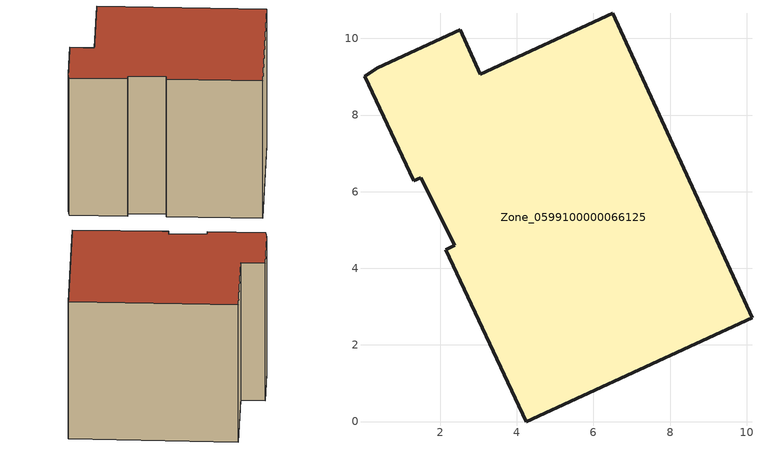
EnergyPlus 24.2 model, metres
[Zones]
Zone_0599100000066125
 floor ground (C_G): 0.03,9.01 0.37,9.23 2.52,10.22 3.05,9.07 6.5,10.65 10.14,2.7 4.25,0 2.15,4.49 2.38,4.6 1.49,6.37 1.3,6.28 z0
 wall outside (C_F): 10.14,2.7 6.5,10.65 3.05,9.07 2.52,10.22 0.37,9.23 0.03,9.01 1.3,6.28 1.49,6.37 2.38,4.6 2.15,4.49 4.25,0 10.14,2.7 z0:8.59
 roof outside (C_R): 0.37,9.23 0.03,9.01 1.3,6.28 1.49,6.37 2.38,4.6 2.15,4.49 4.25,0 10.14,2.7 6.5,10.65 3.05,9.07 2.52,10.22 z8.59
[BUILDING]
Pand.0599100000066125: North Axis=0; Terrain=City; Loads Convergence Tolerance Value=0.04; Temperature Convergence Tolerance Value=0.4; Solar Distribution=FullExterior; Maximum Number of Warmup Days=25; Minimum Number of Warmup Days=1
[Site:Location]
Rotterdam.The.Hague.AP_ZH_NLD Design_Conditions: Latitude=51.96; Longitude=4.45; Time Zone=1; Elevation=-4.5
[SITE:GROUNDTEMPERATURE:BUILDINGSURFACE]
18, 18, 18, 18, 18, 18, 18, 18, 18, 18, 18, 18
[MATERIAL] Thermal Absorptance=0.9; Solar Absorptance=0.7; Visible Absorptance=0.7
Name | Roughness | Thickness | Conductivity | Density | Specific Heat
G.TC.1946-1964 | MediumSmooth | 0.15 | 1 | 540 | 1210
F.TC.1946-1964 | Rough | 0.3 | 0.857143 | 1920 | 840
R.TC.1946-1964 | MediumRough | 0.2 | 0.235294 | 1500 | 1000
[CONSTRUCTION]
C_G: G.TC.1946-1964
C_F: F.TC.1946-1964
C_R: R.TC.1946-1964
[ZONE]
Zone_0599100000066125: Type=1; Multiplier=1; Ceiling Height=Autocalculate; Volume=Autocalculate; Floor Area=autocalculate; Part of Total Floor Area=Yes
[ZONEINFILTRATION:DESIGNFLOWRATE]
Infil_Zone_0599100000066125: Zone or ZoneList or Space or SpaceList=Zone_0599100000066125; Schedule=AlwaysOn; Design Flow Rate Calculation Method=Flow/Area; Flow Rate per Floor Area=0.003; Constant Term Coefficient=1; Temperature Term Coefficient=0; Velocity Term Coefficient=0; Velocity Squared Term Coefficient=0
[HVACTEMPLATE:ZONE:IDEALLOADSAIRSYSTEM]
Zone_0599100000066125: Maximum Heating Supply Air Temperature=50; Minimum Cooling Supply Air Temperature=13; Maximum Heating Supply Air Humidity Ratio=0.0156; Minimum Cooling Supply Air Humidity Ratio=0.0077; Heating Limit=NoLimit; Cooling Limit=NoLimit; Dehumidification Control Type=ConstantSensibleHeatRatio; Cooling Sensible Heat Ratio=0.7; Dehumidification Setpoint=60; Humidification Control Type=None; Humidification Setpoint=30; Outdoor Air Method=None; Outdoor Air Flow Rate per Person=0.00944; Outdoor Air Flow Rate per Zone Floor Area=0; Outdoor Air Flow Rate per Zone=0; Demand Controlled Ventilation Type=None; Outdoor Air Economizer Type=NoEconomizer; Heat Recovery Type=None; Sensible Heat Recovery Effectiveness=0.7; Latent Heat Recovery Effectiveness=0.65
[ZONECONTROL:THERMOSTAT]
ThermostatControl_Zone_0599100000066125: Zone or ZoneList=Zone_0599100000066125; Control Type Schedule=DualSetpointControlType; Control 1=Thermostat_Zone_0599100000066125; Temperature Difference Between Cutout And Setpoint=0
[THERMOSTATSETPOINT:DUALSETPOINT]
Thermostat_Zone_0599100000066125: Heating Setpoint Temperature Schedule=HeatingSetpoint_Zone_0599100000066125; Cooling Setpoint Temperature Schedule=CoolingSetpoint_Zone_0599100000066125
[SCHEDULE:COMPACT]
HeatingSetpoint_Zone_0599100000066125: Through: 12/31, For: AllDays, Until: 24:00, 21
CoolingSetpoint_Zone_0599100000066125: Through: 12/31, For: AllDays, Until: 24:00, 24
DualSetpointControlType: Through: 12/31, For: AllDays, Until: 24:00, 4
AlwaysOn: Through: 12/31, For: AllDays, Until: 24:00, 1
